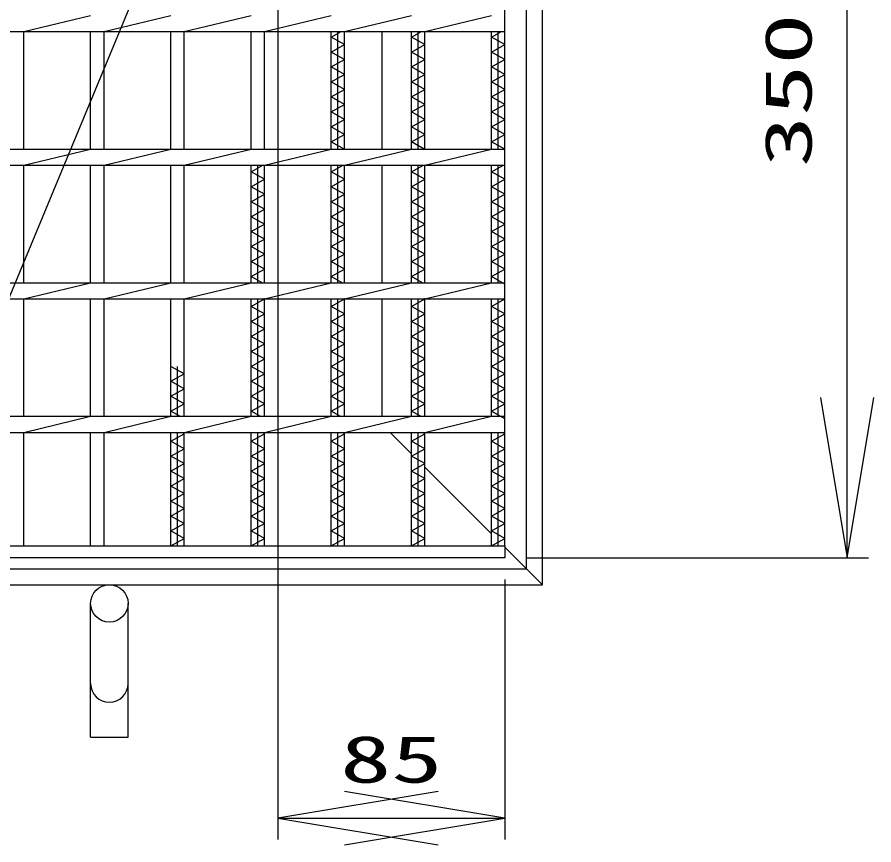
# Model space of a CAD drawing. Units: millimetres at full size, sheet at 1:8. Extents: x -1456 to 1389, y -1026 to 839.
# Drawn here: x -568.5 to -248, y -338.8 to -29.1 of the extents above; entities that cross this region are included whole.
import ezdxf
from ezdxf.enums import TextEntityAlignment as Align

# ---------------------------------------------------------------- set-up
doc = ezdxf.new("R2010")
doc.units = ezdxf.units.MM
doc.header["$LTSCALE"] = 8
for name, color, linetype, lineweight in [('16', 3, 'Continuous', 25), ('19', 6, 'Continuous', 25), ('22', 4, 'Continuous', 25)]:
    doc.layers.add(name, color=color, linetype=linetype, lineweight=lineweight)
doc.styles.add('ＭＳ ゴシック', font='')
doc.styles.get('ＭＳ ゴシック').set_extended_font_data('MS Gothic')

# ---------------------------------------------------------------- blocks, each defined once
blk = doc.blocks.new('open_arrow')
at = {"color": 0, "linetype": 'Continuous', "lineweight": -2}
blk.add_lwpolyline([(7.5, 1.25), (0, 0), (7.5, -1.25)], dxfattribs=at)

msp = doc.modelspace()

# ---------------------------------------------------------------- linework, layer by layer
at = {"layer": '16'}
for p, q in [((-386, -227), (-386, 464)), ((-566, -34.5), (-541, -28.5)), ((-536, -34.5), (-511, -28.5)), ((-506, -34.5), (-481, -28.5)), ((-476, -34.5), (-451, -28.5)), ((-446, -34.5), (-421, -28.5)), ((-416, -34.5), (-391, -28.5)), ((-386, -34.5), (-386, -28.5)), ((-1081, -34.5), (-386, -34.5)), ((-566, -78.5), (-566, -34.5)), ((-541, -78.5), (-541, -34.5)), ((-536, -78.5), (-536, -34.5)), ((-511, -78.5), (-511, -34.5)), ((-506, -78.5), (-506, -34.5)), ((-481, -78.5), (-481, -34.5)), ((-476, -78.5), (-476, -34.5)), ((-451, -78.5), (-451, -34.5)), ((-451, -36.6), (-447.25, -34.5)), ((-448.5, -78.5), (-448.5, -34.5)), ((-446, -78.5), (-446, -34.5)), ((-421, -78.5), (-421, -34.5)), ((-421, -36.6), (-417.25, -34.5)), ((-418.5, -78.5), (-418.5, -34.5)), ((-416, -78.5), (-416, -34.5)), ((-391, -78.5), (-391, -34.5)), ((-391, -36.6), (-387.25, -34.5)), ((-388.5, -78.5), (-388.5, -34.5)), ((-446, -39.4), (-451, -36.6)), ((-416, -39.4), (-421, -36.6)), ((-386, -39.4), (-391, -36.6)), ((-451, -42.2), (-446, -39.4)), ((-421, -42.2), (-416, -39.4)), ((-391, -42.2), (-386, -39.4)), ((-446, -45), (-451, -42.2)), ((-416, -45), (-421, -42.2)), ((-386, -45), (-391, -42.2)), ((-451, -47.8), (-446, -45)), ((-446, -50.6), (-451, -47.8)), ((-421, -47.8), (-416, -45)), ((-416, -50.6), (-421, -47.8)), ((-391, -47.8), (-386, -45)), ((-386, -50.6), (-391, -47.8)), ((-451, -53.4), (-446, -50.6)), ((-421, -53.4), (-416, -50.6)), ((-391, -53.4), (-386, -50.6)), ((-446, -56.2), (-451, -53.4)), ((-416, -56.2), (-421, -53.4)), ((-386, -56.2), (-391, -53.4)), ((-451, -59), (-446, -56.2)), ((-421, -59), (-416, -56.2)), ((-391, -59), (-386, -56.2)), ((-446, -61.8), (-451, -59)), ((-416, -61.8), (-421, -59)), ((-386, -61.8), (-391, -59)), ((-451, -64.6), (-446, -61.8)), ((-421, -64.6), (-416, -61.8)), ((-391, -64.6), (-386, -61.8)), ((-446, -67.4), (-451, -64.6)), ((-416, -67.4), (-421, -64.6)), ((-386, -67.4), (-391, -64.6)), ((-451, -70.2), (-446, -67.4)), ((-446, -73), (-451, -70.2)), ((-421, -70.2), (-416, -67.4)), ((-416, -73), (-421, -70.2)), ((-391, -70.2), (-386, -67.4)), ((-386, -73), (-391, -70.2)), ((-451, -75.8), (-446, -73)), ((-421, -75.8), (-416, -73)), ((-391, -75.8), (-386, -73)), ((-446.179, -78.5), (-451, -75.8)), ((-416.179, -78.5), (-421, -75.8)), ((-386, -78.6), (-391, -75.8)), ((-1081, -78.5), (-386, -78.5)), ((-566, -84.5), (-541, -78.5)), ((-536, -84.5), (-511, -78.5)), ((-506, -84.5), (-481, -78.5)), ((-476, -84.5), (-451, -78.5)), ((-446, -84.5), (-421, -78.5)), ((-416, -84.5), (-391, -78.5)), ((-386, -84.5), (-386, -78.5)), ((-1081, -84.5), (-386, -84.5)), ((-566, -128.5), (-566, -84.5)), ((-541, -128.5), (-541, -84.5)), ((-536, -128.5), (-536, -84.5)), ((-511, -128.5), (-511, -84.5)), ((-506, -128.5), (-506, -84.5)), ((-481, -128.5), (-481, -84.5)), ((-481, -87), (-476.536, -84.5)), ((-478.5, -128.5), (-478.5, -84.5)), ((-476, -128.5), (-476, -84.5)), ((-451, -128.5), (-451, -84.5)), ((-451, -87), (-446.536, -84.5)), ((-448.5, -128.5), (-448.5, -84.5)), ((-446, -128.5), (-446, -84.5)), ((-421, -128.5), (-421, -84.5)), ((-421, -87), (-416.536, -84.5)), ((-418.5, -128.5), (-418.5, -84.5)), ((-416, -128.5), (-416, -84.5)), ((-391, -128.5), (-391, -84.5)), ((-391, -87), (-386.536, -84.5)), ((-388.5, -128.5), (-388.5, -84.5)), ((-476, -89.8), (-481, -87)), ((-446, -89.8), (-451, -87)), ((-416, -89.8), (-421, -87)), ((-386, -89.8), (-391, -87)), ((-481, -92.6), (-476, -89.8)), ((-476, -95.4), (-481, -92.6)), ((-451, -92.6), (-446, -89.8)), ((-446, -95.4), (-451, -92.6)), ((-421, -92.6), (-416, -89.8)), ((-416, -95.4), (-421, -92.6)), ((-391, -92.6), (-386, -89.8)), ((-386, -95.4), (-391, -92.6)), ((-481, -98.2), (-476, -95.4)), ((-451, -98.2), (-446, -95.4)), ((-421, -98.2), (-416, -95.4)), ((-391, -98.2), (-386, -95.4)), ((-476, -101), (-481, -98.2)), ((-446, -101), (-451, -98.2)), ((-416, -101), (-421, -98.2)), ((-386, -101), (-391, -98.2)), ((-481, -103.8), (-476, -101)), ((-451, -103.8), (-446, -101)), ((-421, -103.8), (-416, -101)), ((-391, -103.8), (-386, -101)), ((-476, -106.6), (-481, -103.8)), ((-446, -106.6), (-451, -103.8)), ((-416, -106.6), (-421, -103.8)), ((-386, -106.6), (-391, -103.8)), ((-481, -109.4), (-476, -106.6)), ((-451, -109.4), (-446, -106.6)), ((-421, -109.4), (-416, -106.6)), ((-391, -109.4), (-386, -106.6)), ((-476, -112.2), (-481, -109.4)), ((-446, -112.2), (-451, -109.4)), ((-416, -112.2), (-421, -109.4)), ((-386, -112.2), (-391, -109.4)), ((-481, -115), (-476, -112.2)), ((-476, -117.8), (-481, -115)), ((-451, -115), (-446, -112.2)), ((-446, -117.8), (-451, -115)), ((-421, -115), (-416, -112.2)), ((-416, -117.8), (-421, -115)), ((-391, -115), (-386, -112.2)), ((-386, -117.8), (-391, -115)), ((-481, -120.6), (-476, -117.8)), ((-451, -120.6), (-446, -117.8)), ((-421, -120.6), (-416, -117.8)), ((-391, -120.6), (-386, -117.8)), ((-476, -123.4), (-481, -120.6)), ((-446, -123.4), (-451, -120.6)), ((-416, -123.4), (-421, -120.6)), ((-386, -123.4), (-391, -120.6)), ((-481, -126.2), (-476, -123.4)), ((-451, -126.2), (-446, -123.4)), ((-421, -126.2), (-416, -123.4)), ((-391, -126.2), (-386, -123.4)), ((-476.893, -128.5), (-481, -126.2)), ((-446.893, -128.5), (-451, -126.2)), ((-416.893, -128.5), (-421, -126.2)), ((-386, -129), (-391, -126.2)), ((-1081, -128.5), (-386, -128.5)), ((-566, -134.5), (-541, -128.5)), ((-536, -134.5), (-511, -128.5)), ((-506, -134.5), (-481, -128.5)), ((-476, -134.5), (-451, -128.5)), ((-446, -134.5), (-421, -128.5)), ((-416, -134.5), (-391, -128.5)), ((-386, -134.5), (-386, -128.5)), ((-1081, -134.5), (-386, -134.5)), ((-566, -178.5), (-566, -134.5)), ((-541, -178.5), (-541, -134.5)), ((-536, -178.5), (-536, -134.5)), ((-511, -178.5), (-511, -134.5)), ((-506, -178.5), (-506, -134.5)), ((-481, -178.5), (-481, -134.5)), ((-481, -137.4), (-476, -134.6)), ((-478.5, -178.5), (-478.5, -134.5)), ((-476, -134.6), (-476.179, -134.5)), ((-476, -178.5), (-476, -134.5)), ((-451, -178.5), (-451, -134.5)), ((-451, -137.4), (-446, -134.6)), ((-448.5, -178.5), (-448.5, -134.5)), ((-446, -134.6), (-446.179, -134.5)), ((-446, -178.5), (-446, -134.5)), ((-421, -178.5), (-421, -134.5)), ((-421, -137.4), (-416, -134.6)), ((-418.5, -178.5), (-418.5, -134.5)), ((-416, -134.6), (-416.179, -134.5)), ((-416, -178.5), (-416, -134.5)), ((-391, -178.5), (-391, -134.5)), ((-391, -137.4), (-386, -134.6)), ((-388.5, -178.5), (-388.5, -134.5)), ((-386, -134.6), (-386.179, -134.5)), ((-476, -140.2), (-481, -137.4)), ((-446, -140.2), (-451, -137.4)), ((-416, -140.2), (-421, -137.4)), ((-386, -140.2), (-391, -137.4)), ((-481, -143), (-476, -140.2)), ((-451, -143), (-446, -140.2)), ((-421, -143), (-416, -140.2)), ((-391, -143), (-386, -140.2)), ((-476, -145.8), (-481, -143)), ((-446, -145.8), (-451, -143)), ((-416, -145.8), (-421, -143)), ((-386, -145.8), (-391, -143)), ((-481, -148.6), (-476, -145.8)), ((-451, -148.6), (-446, -145.8)), ((-421, -148.6), (-416, -145.8)), ((-391, -148.6), (-386, -145.8)), ((-476, -151.4), (-481, -148.6)), ((-446, -151.4), (-451, -148.6)), ((-416, -151.4), (-421, -148.6)), ((-386, -151.4), (-391, -148.6)), ((-481, -154.2), (-476, -151.4)), ((-451, -154.2), (-446, -151.4)), ((-421, -154.2), (-416, -151.4)), ((-391, -154.2), (-386, -151.4)), ((-476, -157), (-481, -154.2)), ((-481, -159.8), (-476, -157)), ((-446, -157), (-451, -154.2)), ((-451, -159.8), (-446, -157)), ((-416, -157), (-421, -154.2)), ((-421, -159.8), (-416, -157)), ((-386, -157), (-391, -154.2)), ((-391, -159.8), (-386, -157)), ((-506, -162.6), (-511, -159.8)), ((-508.5, -178.5), (-508.5, -159.8)), ((-476, -162.6), (-481, -159.8)), ((-446, -162.6), (-451, -159.8)), ((-416, -162.6), (-421, -159.8)), ((-386, -162.6), (-391, -159.8)), ((-511, -165.4), (-506, -162.6)), ((-481, -165.4), (-476, -162.6)), ((-451, -165.4), (-446, -162.6)), ((-421, -165.4), (-416, -162.6)), ((-391, -165.4), (-386, -162.6)), ((-506, -168.2), (-511, -165.4)), ((-476, -168.2), (-481, -165.4)), ((-446, -168.2), (-451, -165.4)), ((-416, -168.2), (-421, -165.4)), ((-386, -168.2), (-391, -165.4)), ((-511, -171), (-506, -168.2)), ((-481, -171), (-476, -168.2)), ((-451, -171), (-446, -168.2)), ((-421, -171), (-416, -168.2)), ((-391, -171), (-386, -168.2)), ((-506, -173.8), (-511, -171)), ((-476, -173.8), (-481, -171)), ((-446, -173.8), (-451, -171)), ((-416, -173.8), (-421, -171)), ((-386, -173.8), (-391, -171)), ((-511, -176.6), (-506, -173.8)), ((-481, -176.6), (-476, -173.8)), ((-451, -176.6), (-446, -173.8)), ((-421, -176.6), (-416, -173.8)), ((-391, -176.6), (-386, -173.8)), ((-1081, -178.5), (-386, -178.5)), ((-566, -184.5), (-541, -178.5)), ((-536, -184.5), (-511, -178.5)), ((-507.607, -178.5), (-511, -176.6)), ((-506, -184.5), (-481, -178.5)), ((-477.607, -178.5), (-481, -176.6)), ((-476, -184.5), (-451, -178.5)), ((-447.607, -178.5), (-451, -176.6)), ((-446, -184.5), (-421, -178.5)), ((-417.607, -178.5), (-421, -176.6)), ((-416, -184.5), (-391, -178.5)), ((-386, -179.4), (-391, -176.6)), ((-386, -184.5), (-386, -178.5)), ((-1081, -184.5), (-386, -184.5)), ((-566, -227), (-566, -184.5)), ((-541, -227), (-541, -184.5)), ((-536, -227), (-536, -184.5)), ((-511, -227), (-511, -184.5)), ((-511, -187.8), (-506, -185)), ((-508.5, -227), (-508.5, -184.5)), ((-506, -185), (-506.893, -184.5)), ((-506, -227), (-506, -184.5)), ((-481, -227), (-481, -184.5)), ((-481, -187.8), (-476, -185)), ((-478.5, -227), (-478.5, -184.5)), ((-476, -185), (-476.893, -184.5)), ((-476, -227), (-476, -184.5)), ((-451, -227), (-451, -184.5)), ((-451, -187.8), (-446, -185)), ((-448.5, -227), (-448.5, -184.5)), ((-446, -185), (-446.893, -184.5)), ((-446, -227), (-446, -184.5)), ((-421, -227), (-421, -184.5)), ((-421, -187.8), (-416, -185)), ((-418.5, -227), (-418.5, -184.5)), ((-416, -185), (-416.893, -184.5)), ((-416, -227), (-416, -184.5)), ((-391, -227), (-391, -184.5)), ((-391, -187.8), (-386, -185)), ((-388.5, -227), (-388.5, -184.5)), ((-386, -185), (-386.893, -184.5)), ((-506, -190.6), (-511, -187.8)), ((-476, -190.6), (-481, -187.8)), ((-446, -190.6), (-451, -187.8)), ((-416, -190.6), (-421, -187.8)), ((-386, -190.6), (-391, -187.8)), ((-511, -193.4), (-506, -190.6)), ((-481, -193.4), (-476, -190.6)), ((-451, -193.4), (-446, -190.6)), ((-421, -193.4), (-416, -190.6)), ((-391, -193.4), (-386, -190.6)), ((-506, -196.2), (-511, -193.4)), ((-476, -196.2), (-481, -193.4)), ((-446, -196.2), (-451, -193.4)), ((-416, -196.2), (-421, -193.4)), ((-386, -196.2), (-391, -193.4)), ((-511, -199), (-506, -196.2)), ((-481, -199), (-476, -196.2)), ((-451, -199), (-446, -196.2)), ((-421, -199), (-416, -196.2)), ((-391, -199), (-386, -196.2)), ((-506, -201.8), (-511, -199)), ((-511, -204.6), (-506, -201.8)), ((-476, -201.8), (-481, -199)), ((-481, -204.6), (-476, -201.8)), ((-446, -201.8), (-451, -199)), ((-451, -204.6), (-446, -201.8)), ((-416, -201.8), (-421, -199)), ((-421, -204.6), (-416, -201.8)), ((-386, -201.8), (-391, -199)), ((-391, -204.6), (-386, -201.8)), ((-506, -207.4), (-511, -204.6)), ((-476, -207.4), (-481, -204.6)), ((-446, -207.4), (-451, -204.6)), ((-416, -207.4), (-421, -204.6)), ((-386, -207.4), (-391, -204.6)), ((-511, -210.2), (-506, -207.4)), ((-481, -210.2), (-476, -207.4)), ((-451, -210.2), (-446, -207.4)), ((-421, -210.2), (-416, -207.4)), ((-391, -210.2), (-386, -207.4)), ((-506, -213), (-511, -210.2)), ((-476, -213), (-481, -210.2)), ((-446, -213), (-451, -210.2)), ((-416, -213), (-421, -210.2)), ((-386, -213), (-391, -210.2)), ((-511, -215.8), (-506, -213)), ((-481, -215.8), (-476, -213)), ((-451, -215.8), (-446, -213)), ((-421, -215.8), (-416, -213)), ((-391, -215.8), (-386, -213)), ((-506, -218.6), (-511, -215.8)), ((-476, -218.6), (-481, -215.8)), ((-446, -218.6), (-451, -215.8)), ((-416, -218.6), (-421, -215.8)), ((-386, -218.6), (-391, -215.8)), ((-511, -221.4), (-506, -218.6)), ((-481, -221.4), (-476, -218.6)), ((-451, -221.4), (-446, -218.6)), ((-421, -221.4), (-416, -218.6)), ((-391, -221.4), (-386, -218.6)), ((-506, -224.2), (-511, -221.4)), ((-511, -227), (-506, -224.2)), ((-476, -224.2), (-481, -221.4)), ((-481, -227), (-476, -224.2)), ((-446, -224.2), (-451, -221.4)), ((-451, -227), (-446, -224.2)), ((-416, -224.2), (-421, -221.4)), ((-421, -227), (-416, -224.2)), ((-386, -224.2), (-391, -221.4)), ((-391, -227), (-386, -224.2)), ((-1081, -227), (-386, -227)), ((-571, -227), (-566, -227)), ((-541, -227), (-536, -227)), ((-511, -227), (-506, -227)), ((-481, -227), (-476, -227)), ((-451, -227), (-446, -227)), ((-421, -227), (-416, -227)), ((-391, -227), (-386, -227)), ((-386, -227), (-386, -231.5)), ((-386, -231.5), (-1081, -231.5))]:
    msp.add_line(p, q, dxfattribs=at)
at = {"layer": '19'}
for p, q in [((-372, -241.5), (-372, 478.5)), ((-378, -235.5), (-378, 472.5)), ((-432, -78.5), (-432, -34.5)), ((-432, -128.5), (-432, -84.5)), ((-432, -178.5), (-432, -134.5)), ((-421, -192.5), (-429, -184.5)), ((-391, -222.5), (-416, -197.5)), ((-372, -241.5), (-386, -227.5)), ((-1089, -235.5), (-378, -235.5)), ((-1095, -241.5), (-372, -241.5)), ((-541, -298.5), (-541, -248.5)), ((-527, -298.5), (-527, -248.5)), ((-541, -298.5), (-527, -298.5))]:
    msp.add_line(p, q, dxfattribs=at)
msp.add_circle((-534, -248.5), 7, dxfattribs=at)
msp.add_arc((-534, -278.5), 7, 180, 0, dxfattribs=at)
at = {"layer": '22'}
for p, q in [((-257.989, -231.5), (-257.989, 118.5)), ((-471, 30.7), (-471, -336.828)), ((-378, -231.5), (-249.989, -231.5)), ((-386, -239.5), (-386, -336.828)), ((-471, -328.828), (-386, -328.828))]:
    msp.add_line(p, q, dxfattribs=at)
msp.add_lwpolyline([(-477, 94.044), (-654.832, -334.521), (-805.232, -334.521)], dxfattribs=at)

# ---------------------------------------------------------------- block references
at = {"layer": '22', "xscale": 8, "yscale": 8}
for p, rotation in [((-257.989, -231.5), 90), ((-386, -328.828), 180)]:
    msp.add_blockref('open_arrow', p, dxfattribs=dict(at, rotation=rotation))
msp.add_blockref('open_arrow', (-471, -328.828), dxfattribs=at)

# ---------------------------------------------------------------- texts
at = {"layer": '22', "style": 'ＭＳ ゴシック', "width": 1.6}
msp.add_text('350', height=17.6, rotation=90, dxfattribs=at).set_placement((-265.989, -56.5), align=Align.BOTTOM_CENTER)
msp.add_text('85', height=17.6, dxfattribs=at).set_placement((-428.5, -320.828), align=Align.BOTTOM_CENTER)

doc.saveas('drawing.dxf')
